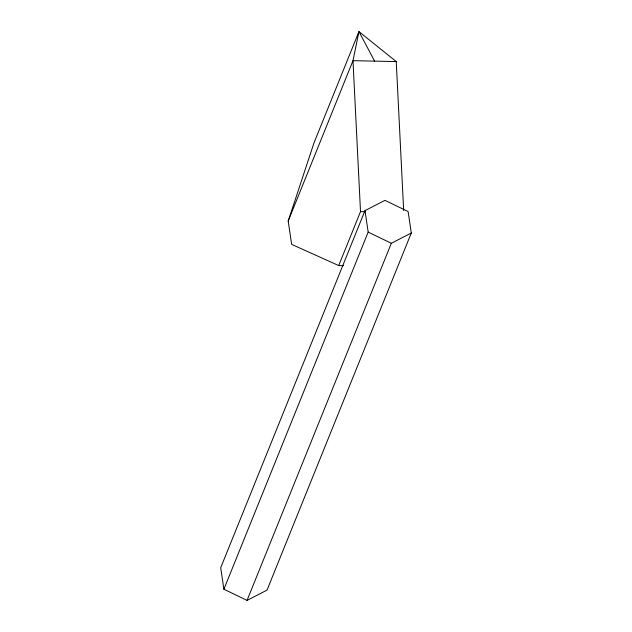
<?xml version="1.0" encoding="UTF-8"?>
<svg xmlns="http://www.w3.org/2000/svg" width="632" height="632" viewBox="0 0 632 632"><rect width="100%" height="100%" fill="white"/><g stroke="black" fill="none" stroke-linecap="round" stroke-linejoin="round"><path stroke-width="0.95" d="M343.618 265.669L338.705 265.566L291.652 244.371L288.184 221.066L314.072 142.666L358.944 31.6L396.24 61.581L403.666 210.543M288.184 221.066L352.988 60.68L358.944 31.6L374.61 61.13M338.705 265.566L360.509 211.602L352.988 60.68L396.24 61.581M364.98 210.63L220.702 567.741L223.894 589.214L247.049 600.4L267.02 590.114L411.298 233.003L408.106 211.53L384.951 200.344L364.98 210.63L368.18 232.102L223.894 589.214M247.049 600.4L391.334 243.288L411.298 233.003M360.509 211.602L365.422 211.704M368.18 232.102L391.334 243.288"/></g></svg>
